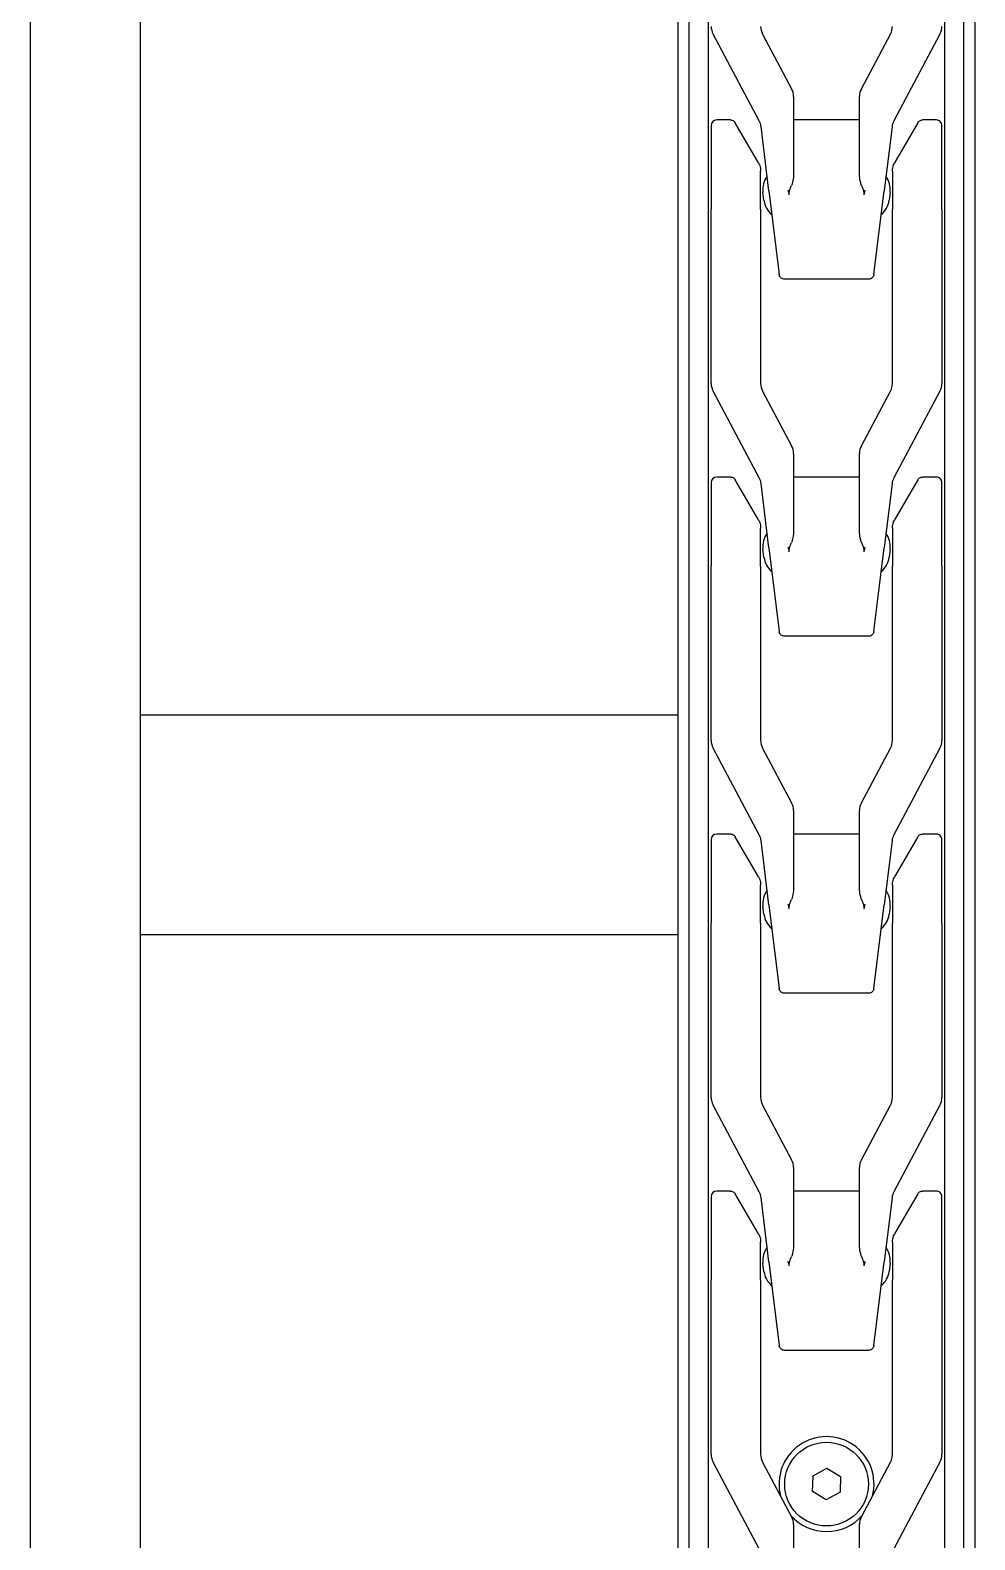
# Model space of a CAD drawing. Extents: x -3873 to 164127, y 7129 to 96529.
# Drawn here: x 42810.2 to 42982.2, y 50180.2 to 50455 of the extents above; entities that cross this region are included whole.
import ezdxf

# ---------------------------------------------------------------- set-up
doc = ezdxf.new("R2010")
doc.units = 0
doc.layers.add('LAYOUT', color=90, linetype='CONTINUOUS')
doc.layers.add('LAYOUT-KROMEKA', color=1, linetype='CONTINUOUS')

# ---------------------------------------------------------------- blocks, each defined once
blk = doc.blocks.new('A$Ccf7c2aec')
at = {"layer": 'LAYOUT-KROMEKA'}
for p, q in [((1830.63, 936.1), (281.4, 936.1)), ((1830.63, 916.1), (281.4, 916.1)), ((860.63, 818.1), (860.63, 916.1)), ((900.63, 818.1), (900.63, 916.1)), ((175.51, 818.1), (1836.63, 818.1)), ((175.51, 816.1), (1836.63, 816.1)), ((169.51, 812.6), (1840.63, 812.6)), ((748.85, 803.36), (764.62, 811.75)), ((766.03, 812.1), (797.73, 812.1)), ((812.98, 812.1), (797.73, 812.1)), ((813.85, 803.36), (829.62, 811.75)), ((813.98, 808.59), (813.98, 811.1)), ((831.03, 812.1), (862.73, 812.1)), ((877.98, 812.1), (862.73, 812.1)), ((878.85, 803.36), (894.62, 811.75)), ((878.98, 808.59), (878.98, 811.1)), ((896.03, 812.1), (927.73, 812.1)), ((942.98, 812.1), (927.73, 812.1)), ((943.85, 803.36), (959.62, 811.75)), ((943.98, 808.59), (943.98, 811.1)), ((961.03, 812.1), (992.73, 812.1)), ((1007.98, 812.1), (992.73, 812.1)), ((1008.85, 803.36), (1024.62, 811.75)), ((1008.98, 808.59), (1008.98, 811.1)), ((806.18, 803.5), (813.48, 807.72)), ((871.18, 803.5), (878.48, 807.72)), ((936.18, 803.5), (943.48, 807.72)), ((1001.18, 803.5), (1008.48, 807.72)), ((764.62, 802.75), (754.66, 797.45)), ((797.73, 803.1), (766.03, 803.1)), ((797.73, 803.1), (804.68, 803.1)), ((799.36, 802.49), (800.84, 802.67)), ((801.11, 801.6), (812.81, 803.03)), ((829.62, 802.75), (819.66, 797.45)), ((862.73, 803.1), (831.03, 803.1)), ((862.73, 803.1), (869.68, 803.1)), ((864.36, 802.49), (865.84, 802.67)), ((866.11, 801.6), (877.81, 803.03)), ((894.62, 802.75), (884.66, 797.45)), ((927.73, 803.1), (896.03, 803.1)), ((927.73, 803.1), (934.68, 803.1)), ((929.36, 802.49), (930.84, 802.67)), ((931.11, 801.6), (942.81, 803.03)), ((959.62, 802.75), (949.66, 797.45)), ((992.73, 803.1), (961.03, 803.1)), ((992.73, 803.1), (999.68, 803.1)), ((994.36, 802.49), (995.84, 802.67)), ((996.11, 801.6), (1007.81, 803.03)), ((1024.62, 802.75), (1014.66, 797.45)), ((801.11, 801.6), (785.86, 799.73)), ((866.11, 801.6), (850.86, 799.73)), ((931.11, 801.6), (915.86, 799.73)), ((996.11, 801.6), (980.86, 799.73)), ((753.25, 797.1), (739.13, 797.1)), ((784.98, 783.47), (784.98, 798.73)), ((818.25, 797.1), (804.13, 797.1)), ((813.98, 785.1), (813.98, 797.1)), ((849.98, 783.47), (849.98, 798.73)), ((883.25, 797.1), (869.13, 797.1)), ((878.98, 785.1), (878.98, 797.1)), ((914.98, 783.47), (914.98, 798.73)), ((948.25, 797.1), (934.13, 797.1)), ((943.98, 785.1), (943.98, 797.1)), ((979.98, 783.47), (979.98, 798.73)), ((1013.25, 797.1), (999.13, 797.1)), ((1008.98, 785.1), (1008.98, 797.1)), ((757.75, 791.17), (759.25, 793.63)), ((759.25, 793.63), (762.14, 793.56)), ((762.14, 793.56), (763.52, 791.03)), ((759.13, 788.64), (757.75, 791.17)), ((763.52, 791.03), (762.02, 788.57)), ((762.02, 788.57), (759.13, 788.64)), ((739.13, 785.1), (753.25, 785.1)), ((754.66, 784.75), (764.62, 779.45)), ((804.13, 785.1), (818.25, 785.1)), ((819.66, 784.75), (829.62, 779.45)), ((869.13, 785.1), (883.25, 785.1)), ((884.66, 784.75), (894.62, 779.45)), ((934.13, 785.1), (948.25, 785.1)), ((949.66, 784.75), (959.62, 779.45)), ((999.13, 785.1), (1013.25, 785.1)), ((1014.66, 784.75), (1024.62, 779.45)), ((785.86, 782.47), (801.11, 780.6)), ((812.81, 779.17), (801.11, 780.6)), ((850.86, 782.47), (866.11, 780.6)), ((877.81, 779.17), (866.11, 780.6)), ((915.86, 782.47), (931.11, 780.6)), ((942.81, 779.17), (931.11, 780.6)), ((980.86, 782.47), (996.11, 780.6)), ((1007.81, 779.17), (996.11, 780.6)), ((764.62, 770.45), (748.85, 778.84)), ((766.03, 779.1), (797.73, 779.1)), ((804.68, 779.1), (797.73, 779.1)), ((800.84, 779.53), (799.36, 779.71)), ((813.48, 774.48), (806.18, 778.7)), ((829.62, 770.45), (813.85, 778.84)), ((831.03, 779.1), (862.73, 779.1)), ((869.68, 779.1), (862.73, 779.1)), ((865.84, 779.53), (864.36, 779.71)), ((878.48, 774.48), (871.18, 778.7)), ((894.62, 770.45), (878.85, 778.84)), ((896.03, 779.1), (927.73, 779.1)), ((934.68, 779.1), (927.73, 779.1)), ((930.84, 779.53), (929.36, 779.71)), ((943.48, 774.48), (936.18, 778.7)), ((959.62, 770.45), (943.85, 778.84)), ((961.03, 779.1), (992.73, 779.1)), ((999.68, 779.1), (992.73, 779.1)), ((995.84, 779.53), (994.36, 779.71)), ((1008.48, 774.48), (1001.18, 778.7)), ((1024.62, 770.45), (1008.85, 778.84)), ((813.98, 771.1), (813.98, 773.61)), ((878.98, 771.1), (878.98, 773.61)), ((943.98, 771.1), (943.98, 773.61)), ((1008.98, 771.1), (1008.98, 773.61)), ((1840.63, 769.6), (169.51, 769.6)), ((797.73, 770.1), (766.03, 770.1)), ((797.73, 770.1), (812.98, 770.1)), ((862.73, 770.1), (831.03, 770.1)), ((862.73, 770.1), (877.98, 770.1)), ((927.73, 770.1), (896.03, 770.1)), ((927.73, 770.1), (942.98, 770.1)), ((992.73, 770.1), (961.03, 770.1)), ((992.73, 770.1), (1007.98, 770.1)), ((175.51, 766.1), (1836.63, 766.1)), ((1836.63, 764.1), (175.51, 764.1))]:
    blk.add_line(p, q, dxfattribs=at)
blk.add_circle((760.63, 791.1), 7.62, dxfattribs=at)
for centre, radius, start, end in [((766.03, 809.1), 3, 90, 118), ((812.98, 811.1), 1, 0, 90), ((831.03, 809.1), 3, 90, 118), ((877.98, 811.1), 1, 0, 90), ((896.03, 809.1), 3, 90, 118), ((942.98, 811.1), 1, 0, 90), ((961.03, 809.1), 3, 90, 118), ((1007.98, 811.1), 1, 0, 90), ((1026.03, 809.1), 3, 90, 118), ((766.03, 800.1), 3, 90, 118), ((801.33, 798.7), 4, 53.4646, 96.9958), ((812.44, 806.01), 3, 276.9958, 298), ((831.03, 800.1), 3, 90, 118), ((866.33, 798.7), 4, 53.4646, 96.9958), ((877.44, 806.01), 3, 276.9958, 298), ((896.03, 800.1), 3, 90, 118), ((931.33, 798.7), 4, 53.4646, 96.9958), ((942.44, 806.01), 3, 276.9958, 298), ((961.03, 800.1), 3, 90, 118), ((996.33, 798.7), 4, 53.4646, 96.9958), ((1007.44, 806.01), 3, 276.9958, 298), ((1026.03, 800.1), 3, 90, 118), ((799.85, 798.52), 4, 96.9958, 140.527), ((864.85, 798.52), 4, 96.9958, 140.527), ((929.85, 798.52), 4, 96.9958, 140.527), ((994.85, 798.52), 4, 96.9958, 140.527), ((760.63, 791.1), 8.65, 131.4623, 228.5377), ((753.25, 800.1), 3, 270, 298), ((760.63, 791.1), 8.65, 255.4623, 104.5377), ((818.25, 800.1), 3, 270, 298), ((883.25, 800.1), 3, 270, 298), ((948.25, 800.1), 3, 270, 298), ((1013.25, 800.1), 3, 270, 298), ((753.25, 782.1), 3, 62, 90), ((818.25, 782.1), 3, 62, 90), ((883.25, 782.1), 3, 62, 90), ((948.25, 782.1), 3, 62, 90), ((1013.25, 782.1), 3, 62, 90), ((799.85, 783.68), 4, 219.473, 263.0042), ((864.85, 783.68), 4, 219.473, 263.0042), ((929.85, 783.68), 4, 219.473, 263.0042), ((994.85, 783.68), 4, 219.473, 263.0042), ((766.03, 782.1), 3, 242, 270), ((801.33, 783.5), 4, 263.0042, 306.5354), ((812.44, 776.19), 3, 62, 83.0042), ((831.03, 782.1), 3, 242, 270), ((866.33, 783.5), 4, 263.0042, 306.5354), ((877.44, 776.19), 3, 62, 83.0042), ((896.03, 782.1), 3, 242, 270), ((931.33, 783.5), 4, 263.0042, 306.5354), ((942.44, 776.19), 3, 62, 83.0042), ((961.03, 782.1), 3, 242, 270), ((996.33, 783.5), 4, 263.0042, 306.5354), ((1007.44, 776.19), 3, 62, 83.0042), ((1026.03, 782.1), 3, 242, 270), ((766.03, 773.1), 3, 242, 270), ((812.98, 771.1), 1, 270, 0), ((831.03, 773.1), 3, 242, 270), ((877.98, 771.1), 1, 270, 0), ((896.03, 773.1), 3, 242, 270), ((942.98, 771.1), 1, 270, 0), ((961.03, 773.1), 3, 242, 270), ((1007.98, 771.1), 1, 270, 0), ((1026.03, 773.1), 3, 242, 270)]:
    blk.add_arc(centre, radius, start, end, dxfattribs=at)
for points, knots in [([(813.98, 808.59), (813.98, 808.48), (813.96, 808.36), (813.89, 808.16), (813.84, 808.06), (813.71, 807.89), (813.63, 807.81), (813.52, 807.74), (813.5, 807.73), (813.48, 807.72)], [0.0000243, 0.0000243, 0.0000243, 0.0000243, 0.0328926, 0.0328926, 0.0653838, 0.0653838, 0.0978897, 0.0978897, 0.1042618, 0.1042618, 0.1042618, 0.1042618]), ([(878.98, 808.59), (878.98, 808.48), (878.96, 808.36), (878.89, 808.16), (878.84, 808.06), (878.71, 807.89), (878.63, 807.81), (878.52, 807.74), (878.5, 807.73), (878.48, 807.72)], [0.0000243, 0.0000243, 0.0000243, 0.0000243, 0.0328926, 0.0328926, 0.0653838, 0.0653838, 0.0978897, 0.0978897, 0.1042618, 0.1042618, 0.1042618, 0.1042618]), ([(943.98, 808.59), (943.98, 808.48), (943.96, 808.36), (943.89, 808.16), (943.84, 808.06), (943.71, 807.89), (943.63, 807.81), (943.52, 807.74), (943.5, 807.73), (943.48, 807.72)], [0.0000243, 0.0000243, 0.0000243, 0.0000243, 0.0328926, 0.0328926, 0.0653838, 0.0653838, 0.0978897, 0.0978897, 0.1042618, 0.1042618, 0.1042618, 0.1042618]), ([(1008.98, 808.59), (1008.98, 808.48), (1008.96, 808.36), (1008.89, 808.16), (1008.84, 808.06), (1008.71, 807.89), (1008.63, 807.81), (1008.52, 807.74), (1008.5, 807.73), (1008.48, 807.72)], [0.0000243, 0.0000243, 0.0000243, 0.0000243, 0.0328926, 0.0328926, 0.0653838, 0.0653838, 0.0978897, 0.0978897, 0.1042618, 0.1042618, 0.1042618, 0.1042618]), ([(806.18, 803.5), (805.87, 803.32), (805.53, 803.2), (805.17, 803.14), (805.08, 803.13), (804.99, 803.11), (804.89, 803.11), (804.82, 803.1), (804.75, 803.1), (804.68, 803.1)], [0, 0, 0, 0, 0.684637, 0.684637, 0.684637, 0.86523, 0.86523, 0.86523, 1, 1, 1, 1]), ([(871.18, 803.5), (870.87, 803.32), (870.53, 803.2), (870.17, 803.14), (870.08, 803.13), (869.99, 803.11), (869.89, 803.11), (869.82, 803.1), (869.75, 803.1), (869.68, 803.1)], [0, 0, 0, 0, 0.684637, 0.684637, 0.684637, 0.86523, 0.86523, 0.86523, 1, 1, 1, 1]), ([(936.18, 803.5), (935.87, 803.32), (935.53, 803.2), (935.17, 803.14), (935.08, 803.13), (934.99, 803.11), (934.89, 803.11), (934.82, 803.1), (934.75, 803.1), (934.68, 803.1)], [0, 0, 0, 0, 0.684637, 0.684637, 0.684637, 0.86523, 0.86523, 0.86523, 1, 1, 1, 1]), ([(1001.18, 803.5), (1000.87, 803.32), (1000.53, 803.2), (1000.17, 803.14), (1000.08, 803.13), (999.99, 803.11), (999.89, 803.11), (999.82, 803.1), (999.75, 803.1), (999.68, 803.1)], [0, 0, 0, 0, 0.684637, 0.684637, 0.684637, 0.86523, 0.86523, 0.86523, 1, 1, 1, 1]), ([(784.98, 798.73), (784.98, 798.84), (785, 798.95), (785.07, 799.16), (785.12, 799.25), (785.25, 799.43), (785.34, 799.5), (785.52, 799.62), (785.62, 799.67), (785.74, 799.7), (785.77, 799.71), (785.8, 799.72), (785.81, 799.72), (785.83, 799.72), (785.84, 799.72), (785.85, 799.72), (785.85, 799.72), (785.85, 799.73), (785.86, 799.73), (785.86, 799.73), (785.86, 799.73), (785.86, 799.73), (785.86, 799.73), (785.86, 799.73), (785.86, 799.73), (785.86, 799.73), (785.86, 799.73), (785.86, 799.73), (785.86, 799.73), (785.86, 799.73)], [0.0000031, 0.0000031, 0.0000031, 0.0000031, 0.0324341, 0.0324341, 0.064942, 0.064942, 0.0974473, 0.0974473, 0.1299526, 0.1299526, 0.137103, 0.137103, 0.1406951, 0.1406951, 0.1424933, 0.1424933, 0.1433926, 0.1433926, 0.1438423, 0.1438423, 0.1440672, 0.1440672, 0.1441796, 0.1441796, 0.1442358, 0.1442358, 0.1442639, 0.1442639, 0.1442889, 0.1442889, 0.1442889, 0.1442889]), ([(800.36, 797.88), (800.64, 797.95), (800.93, 798.02), (801.21, 798.09), (801.22, 798.1), (801.22, 798.1), (801.23, 798.1)], [0, 0, 0, 0, 0.971612, 0.971612, 0.971612, 1, 1, 1, 1]), ([(800.36, 797.88), (800.45, 797.91), (800.54, 797.92), (800.78, 797.92), (800.91, 797.89), (801.18, 797.8), (801.31, 797.75), (801.65, 797.62), (801.86, 797.54), (802.07, 797.46)], [-1.068908, -1.068908, -1.068908, -1.068908, -1.0410443, -1.0410443, -0.9974409, -0.9974409, -0.9538374, -0.9538374, -0.8852676, -0.8852676, -0.8852676, -0.8852676]), ([(804.13, 797.1), (803.56, 797.1), (802.86, 797.21), (802.21, 797.41), (802.14, 797.44), (802.07, 797.46)], [-0.3189368, -0.3189368, -0.3189368, -0.3189368, -0.1295167, -0.1295167, -0.1071311, -0.1071311, -0.1071311, -0.1071311]), ([(849.98, 798.73), (849.98, 798.84), (850, 798.95), (850.07, 799.16), (850.12, 799.25), (850.25, 799.43), (850.34, 799.5), (850.52, 799.62), (850.62, 799.67), (850.74, 799.7), (850.77, 799.71), (850.8, 799.72), (850.81, 799.72), (850.83, 799.72), (850.84, 799.72), (850.85, 799.72), (850.85, 799.72), (850.85, 799.73), (850.86, 799.73), (850.86, 799.73), (850.86, 799.73), (850.86, 799.73), (850.86, 799.73), (850.86, 799.73), (850.86, 799.73), (850.86, 799.73), (850.86, 799.73), (850.86, 799.73), (850.86, 799.73), (850.86, 799.73), (850.86, 799.73), (850.86, 799.73)], [0.0000031, 0.0000031, 0.0000031, 0.0000031, 0.0324341, 0.0324341, 0.064942, 0.064942, 0.0974473, 0.0974473, 0.1299526, 0.1299526, 0.137103, 0.137103, 0.1406951, 0.1406951, 0.1424933, 0.1424933, 0.1433926, 0.1433926, 0.1438423, 0.1438423, 0.1440672, 0.1440672, 0.1441796, 0.1441796, 0.1442358, 0.1442358, 0.1442639, 0.1442639, 0.144278, 0.144278, 0.1443519, 0.1443519, 0.1443519, 0.1443519]), ([(865.36, 797.88), (865.64, 797.95), (865.93, 798.02), (866.21, 798.09), (866.22, 798.1), (866.22, 798.1), (866.23, 798.1)], [0, 0, 0, 0, 0.971612, 0.971612, 0.971612, 1, 1, 1, 1]), ([(865.36, 797.88), (865.45, 797.91), (865.54, 797.92), (865.78, 797.92), (865.91, 797.89), (866.18, 797.8), (866.31, 797.75), (866.65, 797.62), (866.86, 797.54), (867.07, 797.46)], [-1.068908, -1.068908, -1.068908, -1.068908, -1.0410443, -1.0410443, -0.9974409, -0.9974409, -0.9538374, -0.9538374, -0.8852676, -0.8852676, -0.8852676, -0.8852676]), ([(869.13, 797.1), (868.56, 797.1), (867.86, 797.21), (867.21, 797.41), (867.14, 797.44), (867.07, 797.46)], [-0.3189368, -0.3189368, -0.3189368, -0.3189368, -0.1295167, -0.1295167, -0.1071311, -0.1071311, -0.1071311, -0.1071311]), ([(914.98, 798.73), (914.98, 798.84), (915, 798.95), (915.07, 799.16), (915.12, 799.25), (915.25, 799.43), (915.34, 799.5), (915.52, 799.62), (915.62, 799.67), (915.74, 799.7), (915.77, 799.71), (915.8, 799.72), (915.81, 799.72), (915.83, 799.72), (915.84, 799.72), (915.85, 799.72), (915.85, 799.72), (915.85, 799.73), (915.86, 799.73), (915.86, 799.73), (915.86, 799.73), (915.86, 799.73), (915.86, 799.73), (915.86, 799.73), (915.86, 799.73), (915.86, 799.73), (915.86, 799.73), (915.86, 799.73), (915.86, 799.73), (915.86, 799.73), (915.86, 799.73), (915.86, 799.73)], [0.0000031, 0.0000031, 0.0000031, 0.0000031, 0.0324341, 0.0324341, 0.064942, 0.064942, 0.0974473, 0.0974473, 0.1299526, 0.1299526, 0.137103, 0.137103, 0.1406951, 0.1406951, 0.1424933, 0.1424933, 0.1433926, 0.1433926, 0.1438423, 0.1438423, 0.1440672, 0.1440672, 0.1441796, 0.1441796, 0.1442358, 0.1442358, 0.1442639, 0.1442639, 0.144278, 0.144278, 0.1443241, 0.1443241, 0.1443241, 0.1443241]), ([(930.36, 797.88), (930.64, 797.95), (930.93, 798.02), (931.21, 798.09), (931.22, 798.1), (931.22, 798.1), (931.23, 798.1)], [0, 0, 0, 0, 0.971612, 0.971612, 0.971612, 1, 1, 1, 1]), ([(930.36, 797.88), (930.45, 797.91), (930.54, 797.92), (930.78, 797.92), (930.91, 797.89), (931.18, 797.8), (931.31, 797.75), (931.65, 797.62), (931.86, 797.54), (932.07, 797.46)], [-1.068908, -1.068908, -1.068908, -1.068908, -1.0410443, -1.0410443, -0.9974409, -0.9974409, -0.9538374, -0.9538374, -0.8852676, -0.8852676, -0.8852676, -0.8852676]), ([(934.13, 797.1), (933.56, 797.1), (932.86, 797.21), (932.21, 797.41), (932.14, 797.44), (932.07, 797.46)], [-0.3189368, -0.3189368, -0.3189368, -0.3189368, -0.1295167, -0.1295167, -0.1071311, -0.1071311, -0.1071311, -0.1071311]), ([(979.98, 798.73), (979.98, 798.84), (980, 798.95), (980.07, 799.16), (980.12, 799.25), (980.25, 799.43), (980.34, 799.5), (980.52, 799.62), (980.62, 799.67), (980.74, 799.7), (980.77, 799.71), (980.8, 799.72), (980.81, 799.72), (980.83, 799.72), (980.84, 799.72), (980.85, 799.72), (980.85, 799.72), (980.85, 799.73), (980.86, 799.73), (980.86, 799.73), (980.86, 799.73), (980.86, 799.73), (980.86, 799.73), (980.86, 799.73), (980.86, 799.73), (980.86, 799.73), (980.86, 799.73), (980.86, 799.73), (980.86, 799.73), (980.86, 799.73), (980.86, 799.73), (980.86, 799.73)], [0.0000031, 0.0000031, 0.0000031, 0.0000031, 0.0324341, 0.0324341, 0.064942, 0.064942, 0.0974473, 0.0974473, 0.1299526, 0.1299526, 0.137103, 0.137103, 0.1406951, 0.1406951, 0.1424933, 0.1424933, 0.1433926, 0.1433926, 0.1438423, 0.1438423, 0.1440672, 0.1440672, 0.1441796, 0.1441796, 0.1442358, 0.1442358, 0.1442639, 0.1442639, 0.144278, 0.144278, 0.1443058, 0.1443058, 0.1443058, 0.1443058]), ([(995.36, 797.88), (995.64, 797.95), (995.93, 798.02), (996.21, 798.09), (996.22, 798.1), (996.22, 798.1), (996.23, 798.1)], [0, 0, 0, 0, 0.971612, 0.971612, 0.971612, 1, 1, 1, 1]), ([(995.36, 797.88), (995.45, 797.91), (995.54, 797.92), (995.78, 797.92), (995.91, 797.89), (996.18, 797.8), (996.31, 797.75), (996.65, 797.62), (996.86, 797.54), (997.07, 797.46)], [-1.068908, -1.068908, -1.068908, -1.068908, -1.0410443, -1.0410443, -0.9974409, -0.9974409, -0.9538374, -0.9538374, -0.8852676, -0.8852676, -0.8852676, -0.8852676]), ([(999.13, 797.1), (998.56, 797.1), (997.86, 797.21), (997.21, 797.41), (997.14, 797.44), (997.07, 797.46)], [-0.3189368, -0.3189368, -0.3189368, -0.3189368, -0.1295167, -0.1295167, -0.1071311, -0.1071311, -0.1071311, -0.1071311]), ([(785.86, 782.47), (785.86, 782.47), (785.86, 782.47), (785.86, 782.47), (785.86, 782.47), (785.86, 782.47), (785.86, 782.47), (785.86, 782.47), (785.86, 782.47), (785.86, 782.47), (785.86, 782.47), (785.85, 782.47), (785.85, 782.47), (785.85, 782.48), (785.84, 782.48), (785.83, 782.48), (785.82, 782.48), (785.8, 782.48), (785.78, 782.49), (785.74, 782.5), (785.71, 782.5), (785.62, 782.53), (785.56, 782.56), (785.43, 782.63), (785.36, 782.68), (785.24, 782.79), (785.19, 782.86), (785.1, 783), (785.06, 783.07), (785, 783.25), (784.98, 783.36), (784.98, 783.47)], [0, 0, 0, 0, 0.0000293, 0.0000293, 0.0000666, 0.0000666, 0.0001413, 0.0001413, 0.0002906, 0.0002906, 0.0005892, 0.0005892, 0.0011863, 0.0011863, 0.0023805, 0.0023805, 0.0047676, 0.0047676, 0.0095318, 0.0095318, 0.018982, 0.018982, 0.0372887, 0.0372887, 0.0624815, 0.0624815, 0.0876743, 0.0876743, 0.1128671, 0.1128671, 0.1444966, 0.1444966, 0.1444966, 0.1444966]), ([(802.07, 784.74), (801.86, 784.66), (801.65, 784.58), (801.31, 784.45), (801.18, 784.4), (800.91, 784.31), (800.78, 784.28), (800.54, 784.28), (800.45, 784.29), (800.36, 784.32)], [0.8852676, 0.8852676, 0.8852676, 0.8852676, 0.9538374, 0.9538374, 0.9974409, 0.9974409, 1.0410443, 1.0410443, 1.068908, 1.068908, 1.068908, 1.068908]), ([(801.23, 784.1), (801.22, 784.1), (801.22, 784.1), (801.21, 784.11), (800.93, 784.18), (800.64, 784.25), (800.36, 784.32)], [0, 0, 0, 0, 0.028388, 0.028388, 0.028388, 1, 1, 1, 1]), ([(802.07, 784.74), (802.11, 784.75), (802.15, 784.76), (802.43, 784.86), (802.67, 784.92), (803.28, 785.05), (803.71, 785.1), (804.13, 785.1)], [-0.4553156, -0.4553156, -0.4553156, -0.4553156, -0.4433521, -0.4433521, -0.371047, -0.371047, -0.2439974, -0.2439974, -0.2439974, -0.2439974]), ([(850.86, 782.47), (850.8, 782.48), (850.74, 782.5), (850.62, 782.53), (850.56, 782.56), (850.43, 782.63), (850.36, 782.68), (850.24, 782.79), (850.19, 782.86), (850.1, 783), (850.06, 783.07), (850, 783.25), (849.98, 783.36), (849.98, 783.47)], [0, 0, 0, 0, 0.0189655, 0.0189655, 0.0372722, 0.0372722, 0.062465, 0.062465, 0.0876578, 0.0876578, 0.1128506, 0.1128506, 0.1444801, 0.1444801, 0.1444801, 0.1444801]), ([(867.07, 784.74), (866.86, 784.66), (866.65, 784.58), (866.31, 784.45), (866.18, 784.4), (865.91, 784.31), (865.78, 784.28), (865.54, 784.28), (865.45, 784.29), (865.36, 784.32)], [0.8852676, 0.8852676, 0.8852676, 0.8852676, 0.9538374, 0.9538374, 0.9974409, 0.9974409, 1.0410443, 1.0410443, 1.068908, 1.068908, 1.068908, 1.068908]), ([(866.23, 784.1), (866.22, 784.1), (866.22, 784.1), (866.21, 784.11), (865.93, 784.18), (865.64, 784.25), (865.36, 784.32)], [0, 0, 0, 0, 0.028388, 0.028388, 0.028388, 1, 1, 1, 1]), ([(867.07, 784.74), (867.11, 784.75), (867.15, 784.76), (867.43, 784.86), (867.67, 784.92), (868.28, 785.05), (868.71, 785.1), (869.13, 785.1)], [-0.4553156, -0.4553156, -0.4553156, -0.4553156, -0.4433521, -0.4433521, -0.371047, -0.371047, -0.2439974, -0.2439974, -0.2439974, -0.2439974]), ([(915.86, 782.47), (915.86, 782.47), (915.86, 782.47), (915.86, 782.47), (915.86, 782.47), (915.86, 782.47), (915.86, 782.47), (915.86, 782.47), (915.86, 782.47), (915.86, 782.47), (915.86, 782.47), (915.85, 782.47), (915.85, 782.47), (915.85, 782.48), (915.84, 782.48), (915.83, 782.48), (915.82, 782.48), (915.8, 782.48), (915.78, 782.49), (915.74, 782.5), (915.71, 782.5), (915.62, 782.53), (915.56, 782.56), (915.43, 782.63), (915.36, 782.68), (915.24, 782.79), (915.19, 782.86), (915.1, 783), (915.06, 783.07), (915, 783.25), (914.98, 783.36), (914.98, 783.47)], [0, 0, 0, 0, 0.0000293, 0.0000293, 0.0000666, 0.0000666, 0.0001413, 0.0001413, 0.0002906, 0.0002906, 0.0005892, 0.0005892, 0.0011863, 0.0011863, 0.0023805, 0.0023805, 0.0047676, 0.0047676, 0.0095318, 0.0095318, 0.018982, 0.018982, 0.0372887, 0.0372887, 0.0624815, 0.0624815, 0.0876743, 0.0876743, 0.1128671, 0.1128671, 0.1444966, 0.1444966, 0.1444966, 0.1444966]), ([(932.07, 784.74), (931.86, 784.66), (931.65, 784.58), (931.31, 784.45), (931.18, 784.4), (930.91, 784.31), (930.78, 784.28), (930.54, 784.28), (930.45, 784.29), (930.36, 784.32)], [0.8852676, 0.8852676, 0.8852676, 0.8852676, 0.9538374, 0.9538374, 0.9974409, 0.9974409, 1.0410443, 1.0410443, 1.068908, 1.068908, 1.068908, 1.068908]), ([(931.23, 784.1), (931.22, 784.1), (931.22, 784.1), (931.21, 784.11), (930.93, 784.18), (930.64, 784.25), (930.36, 784.32)], [0, 0, 0, 0, 0.028388, 0.028388, 0.028388, 1, 1, 1, 1]), ([(932.07, 784.74), (932.11, 784.75), (932.15, 784.76), (932.43, 784.86), (932.67, 784.92), (933.28, 785.05), (933.71, 785.1), (934.13, 785.1)], [-0.4553156, -0.4553156, -0.4553156, -0.4553156, -0.4433521, -0.4433521, -0.371047, -0.371047, -0.2439974, -0.2439974, -0.2439974, -0.2439974]), ([(980.86, 782.47), (980.8, 782.48), (980.74, 782.5), (980.62, 782.53), (980.56, 782.56), (980.43, 782.63), (980.36, 782.68), (980.24, 782.79), (980.19, 782.86), (980.1, 783), (980.06, 783.07), (980, 783.25), (979.98, 783.36), (979.98, 783.47)], [0, 0, 0, 0, 0.0189655, 0.0189655, 0.0372722, 0.0372722, 0.062465, 0.062465, 0.0876578, 0.0876578, 0.1128506, 0.1128506, 0.1444801, 0.1444801, 0.1444801, 0.1444801]), ([(997.07, 784.74), (996.86, 784.66), (996.65, 784.58), (996.31, 784.45), (996.18, 784.4), (995.91, 784.31), (995.78, 784.28), (995.54, 784.28), (995.45, 784.29), (995.36, 784.32)], [0.8852676, 0.8852676, 0.8852676, 0.8852676, 0.9538374, 0.9538374, 0.9974409, 0.9974409, 1.0410443, 1.0410443, 1.068908, 1.068908, 1.068908, 1.068908]), ([(996.23, 784.1), (996.22, 784.1), (996.22, 784.1), (996.21, 784.11), (995.93, 784.18), (995.64, 784.25), (995.36, 784.32)], [0, 0, 0, 0, 0.028388, 0.028388, 0.028388, 1, 1, 1, 1]), ([(997.07, 784.74), (997.11, 784.75), (997.15, 784.76), (997.43, 784.86), (997.67, 784.92), (998.28, 785.05), (998.71, 785.1), (999.13, 785.1)], [-0.4553156, -0.4553156, -0.4553156, -0.4553156, -0.4433521, -0.4433521, -0.371047, -0.371047, -0.2439974, -0.2439974, -0.2439974, -0.2439974]), ([(804.68, 779.1), (805.06, 779.1), (805.44, 779.03), (805.8, 778.88), (805.93, 778.83), (806.06, 778.77), (806.18, 778.7)], [0, 0, 0, 0, 0.729999, 0.729999, 0.729999, 1, 1, 1, 1]), ([(869.68, 779.1), (870.06, 779.1), (870.44, 779.03), (870.8, 778.88), (870.93, 778.83), (871.06, 778.77), (871.18, 778.7)], [0, 0, 0, 0, 0.729999, 0.729999, 0.729999, 1, 1, 1, 1]), ([(934.68, 779.1), (935.06, 779.1), (935.44, 779.03), (935.8, 778.88), (935.93, 778.83), (936.06, 778.77), (936.18, 778.7)], [0, 0, 0, 0, 0.729999, 0.729999, 0.729999, 1, 1, 1, 1]), ([(999.68, 779.1), (1000.06, 779.1), (1000.44, 779.03), (1000.8, 778.88), (1000.93, 778.83), (1001.06, 778.77), (1001.18, 778.7)], [0, 0, 0, 0, 0.729999, 0.729999, 0.729999, 1, 1, 1, 1]), ([(813.48, 774.48), (813.58, 774.43), (813.66, 774.36), (813.81, 774.19), (813.86, 774.1), (813.95, 773.9), (813.97, 773.79), (813.98, 773.66), (813.98, 773.64), (813.98, 773.61)], [0, 0, 0, 0, 0.0323681, 0.0323681, 0.0648784, 0.0648784, 0.0973836, 0.0973836, 0.104244, 0.104244, 0.104244, 0.104244]), ([(878.48, 774.48), (878.58, 774.43), (878.66, 774.36), (878.81, 774.19), (878.86, 774.1), (878.95, 773.9), (878.97, 773.79), (878.98, 773.66), (878.98, 773.64), (878.98, 773.61)], [0, 0, 0, 0, 0.0323681, 0.0323681, 0.0648784, 0.0648784, 0.0973836, 0.0973836, 0.104244, 0.104244, 0.104244, 0.104244]), ([(943.48, 774.48), (943.58, 774.43), (943.66, 774.36), (943.81, 774.19), (943.86, 774.1), (943.95, 773.9), (943.97, 773.79), (943.98, 773.66), (943.98, 773.64), (943.98, 773.61)], [0, 0, 0, 0, 0.0323681, 0.0323681, 0.0648784, 0.0648784, 0.0973836, 0.0973836, 0.104244, 0.104244, 0.104244, 0.104244]), ([(1008.48, 774.48), (1008.58, 774.43), (1008.66, 774.36), (1008.81, 774.19), (1008.86, 774.1), (1008.95, 773.9), (1008.97, 773.79), (1008.98, 773.66), (1008.98, 773.64), (1008.98, 773.61)], [0, 0, 0, 0, 0.0323681, 0.0323681, 0.0648784, 0.0648784, 0.0973836, 0.0973836, 0.104244, 0.104244, 0.104244, 0.104244])]:
    blk.add_open_spline(points, degree=3, knots=knots, dxfattribs=at)

msp = doc.modelspace()

# ---------------------------------------------------------------- block references
at = {"layer": 'LAYOUT', "color": 4, "linetype": 'Continuous', "ltscale": 20, "rotation": 89.99999999999999}
msp.add_blockref('A$Ccf7c2aec', (43746.26, 49429.67), dxfattribs=at)

doc.saveas('drawing.dxf')
